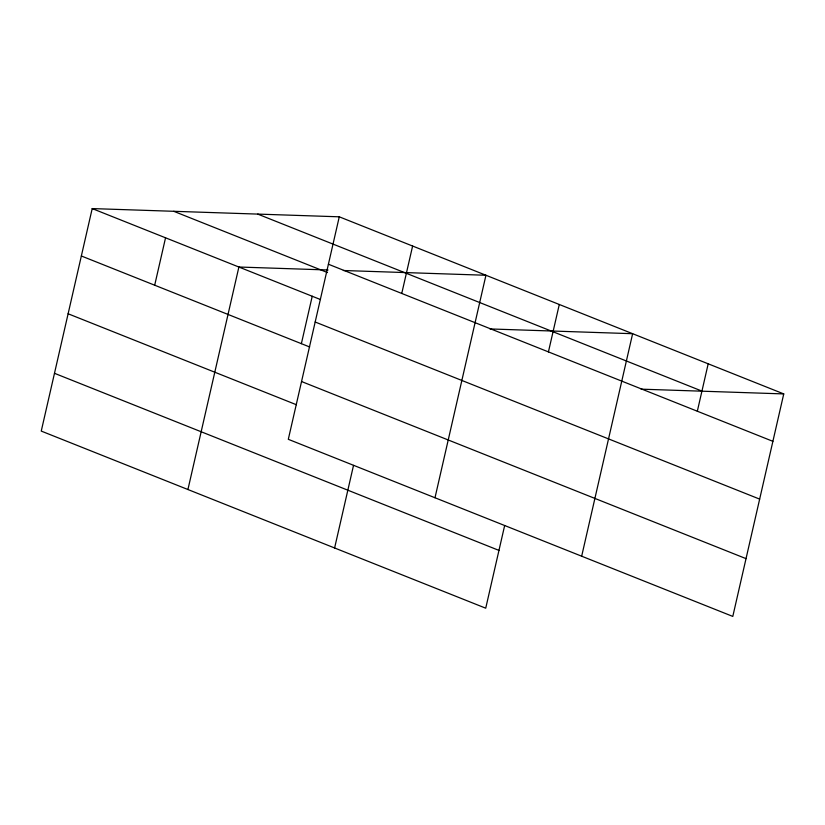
<?xml version="1.0" encoding="UTF-8"?>
<svg xmlns="http://www.w3.org/2000/svg" width="825" height="825" viewBox="0 0 825 825"><rect width="100%" height="100%" fill="white"/><g stroke="black" fill="none" stroke-linecap="round" stroke-linejoin="round"><path stroke-width="1.24" d="M339.271 216.81L288.307 439.312L732.796 616.419L783.75 393.917L339.271 216.81L92.204 208.581L41.25 431.083L485.729 608.19L504.642 525.607M154.688 285.213L165.547 237.806M187.925 489.524L238.889 267.022L328.051 269.992M301.373 343.664L312.232 296.247M334.61 547.965L353.523 465.382M401.754 293.452L412.613 246.036M434.992 497.764L485.946 275.261L343.324 270.507M548.429 351.893L559.288 304.487M581.666 556.205L632.631 333.702L490.009 328.948M697.331 411.221L708.19 363.815M641.128 389.163L783.75 393.917M257.74 214.098L702.219 391.205M328.412 264.227L772.891 441.334M173.735 211.293L327.515 272.57M92.204 208.581L320.502 299.547M315.181 322.008L759.66 499.115M81.355 255.987L309.643 346.964M301.548 381.532L746.027 558.638M68.114 313.768L296.412 404.735M54.481 373.302L498.96 550.409"/></g></svg>
